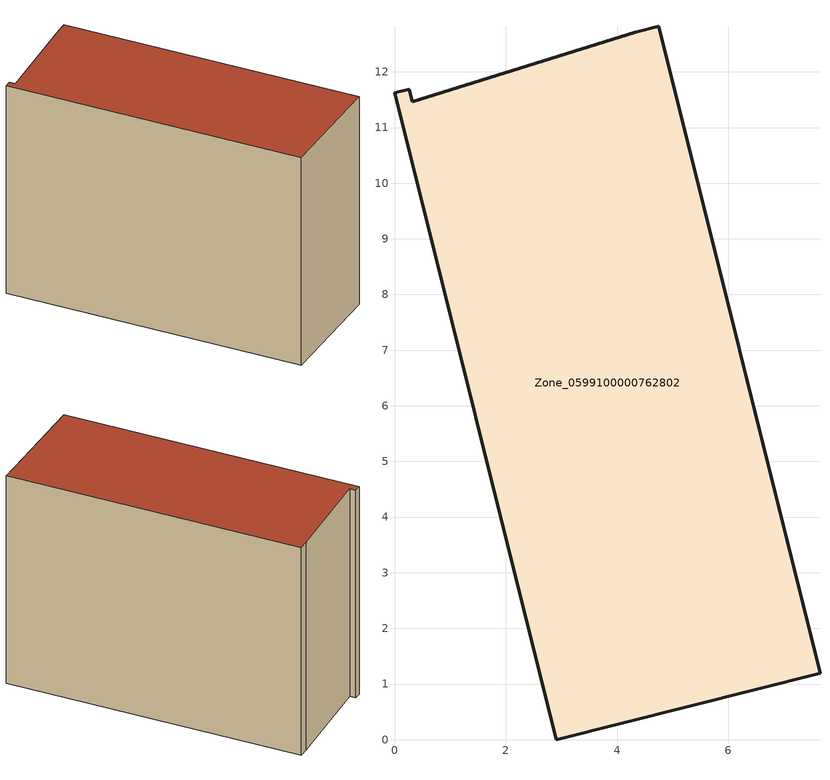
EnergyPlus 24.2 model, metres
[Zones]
Zone_0599100000762802
 floor ground (C_G): 0,11.62 0.26,11.69 0.32,11.46 4.33,12.71 4.75,12.82 7.65,1.19 2.91,0 z0
 wall outside (C_F): 2.91,0 7.65,1.19 4.75,12.82 4.33,12.71 0.32,11.46 0.26,11.69 0,11.62 2.91,0 z0:8.79
 roof outside (C_R): 0.26,11.69 0,11.62 2.91,0 7.65,1.19 4.75,12.82 4.33,12.71 0.32,11.46 z8.79
[BUILDING]
Pand.0599100000762802: North Axis=0; Terrain=City; Loads Convergence Tolerance Value=0.04; Temperature Convergence Tolerance Value=0.4; Solar Distribution=FullExterior; Maximum Number of Warmup Days=25; Minimum Number of Warmup Days=1
[Site:Location]
Rotterdam.The.Hague.AP_ZH_NLD Design_Conditions: Latitude=51.96; Longitude=4.45; Time Zone=1; Elevation=-4.5
[SITE:GROUNDTEMPERATURE:BUILDINGSURFACE]
18, 18, 18, 18, 18, 18, 18, 18, 18, 18, 18, 18
[MATERIAL] Thermal Absorptance=0.9; Solar Absorptance=0.7; Visible Absorptance=0.7
Name | Roughness | Thickness | Conductivity | Density | Specific Heat
G.TI.1992-2005 | MediumSmooth | 0.15 | 0.06 | 540 | 1210
F.TI.1992-2005 | Rough | 0.3 | 0.12 | 1920 | 840
R.TI.1992-2005 | MediumRough | 0.2 | 0.08 | 1500 | 1000
[CONSTRUCTION]
C_G: G.TI.1992-2005
C_F: F.TI.1992-2005
C_R: R.TI.1992-2005
[ZONE]
Zone_0599100000762802: Type=1; Multiplier=1; Ceiling Height=Autocalculate; Volume=Autocalculate; Floor Area=autocalculate; Part of Total Floor Area=Yes
[ZONEINFILTRATION:DESIGNFLOWRATE]
Infil_Zone_0599100000762802: Zone or ZoneList or Space or SpaceList=Zone_0599100000762802; Schedule=AlwaysOn; Design Flow Rate Calculation Method=Flow/Area; Flow Rate per Floor Area=0.0015; Constant Term Coefficient=1; Temperature Term Coefficient=0; Velocity Term Coefficient=0; Velocity Squared Term Coefficient=0
[HVACTEMPLATE:ZONE:IDEALLOADSAIRSYSTEM]
Zone_0599100000762802: Maximum Heating Supply Air Temperature=50; Minimum Cooling Supply Air Temperature=13; Maximum Heating Supply Air Humidity Ratio=0.0156; Minimum Cooling Supply Air Humidity Ratio=0.0077; Heating Limit=NoLimit; Cooling Limit=NoLimit; Dehumidification Control Type=ConstantSensibleHeatRatio; Cooling Sensible Heat Ratio=0.7; Dehumidification Setpoint=60; Humidification Control Type=None; Humidification Setpoint=30; Outdoor Air Method=None; Outdoor Air Flow Rate per Person=0.00944; Outdoor Air Flow Rate per Zone Floor Area=0; Outdoor Air Flow Rate per Zone=0; Demand Controlled Ventilation Type=None; Outdoor Air Economizer Type=NoEconomizer; Heat Recovery Type=None; Sensible Heat Recovery Effectiveness=0.7; Latent Heat Recovery Effectiveness=0.65
[ZONECONTROL:THERMOSTAT]
ThermostatControl_Zone_0599100000762802: Zone or ZoneList=Zone_0599100000762802; Control Type Schedule=DualSetpointControlType; Control 1=Thermostat_Zone_0599100000762802; Temperature Difference Between Cutout And Setpoint=0
[THERMOSTATSETPOINT:DUALSETPOINT]
Thermostat_Zone_0599100000762802: Heating Setpoint Temperature Schedule=HeatingSetpoint_Zone_0599100000762802; Cooling Setpoint Temperature Schedule=CoolingSetpoint_Zone_0599100000762802
[SCHEDULE:COMPACT]
HeatingSetpoint_Zone_0599100000762802: Through: 12/31, For: AllDays, Until: 24:00, 21
CoolingSetpoint_Zone_0599100000762802: Through: 12/31, For: AllDays, Until: 24:00, 24
DualSetpointControlType: Through: 12/31, For: AllDays, Until: 24:00, 4
AlwaysOn: Through: 12/31, For: AllDays, Until: 24:00, 1
